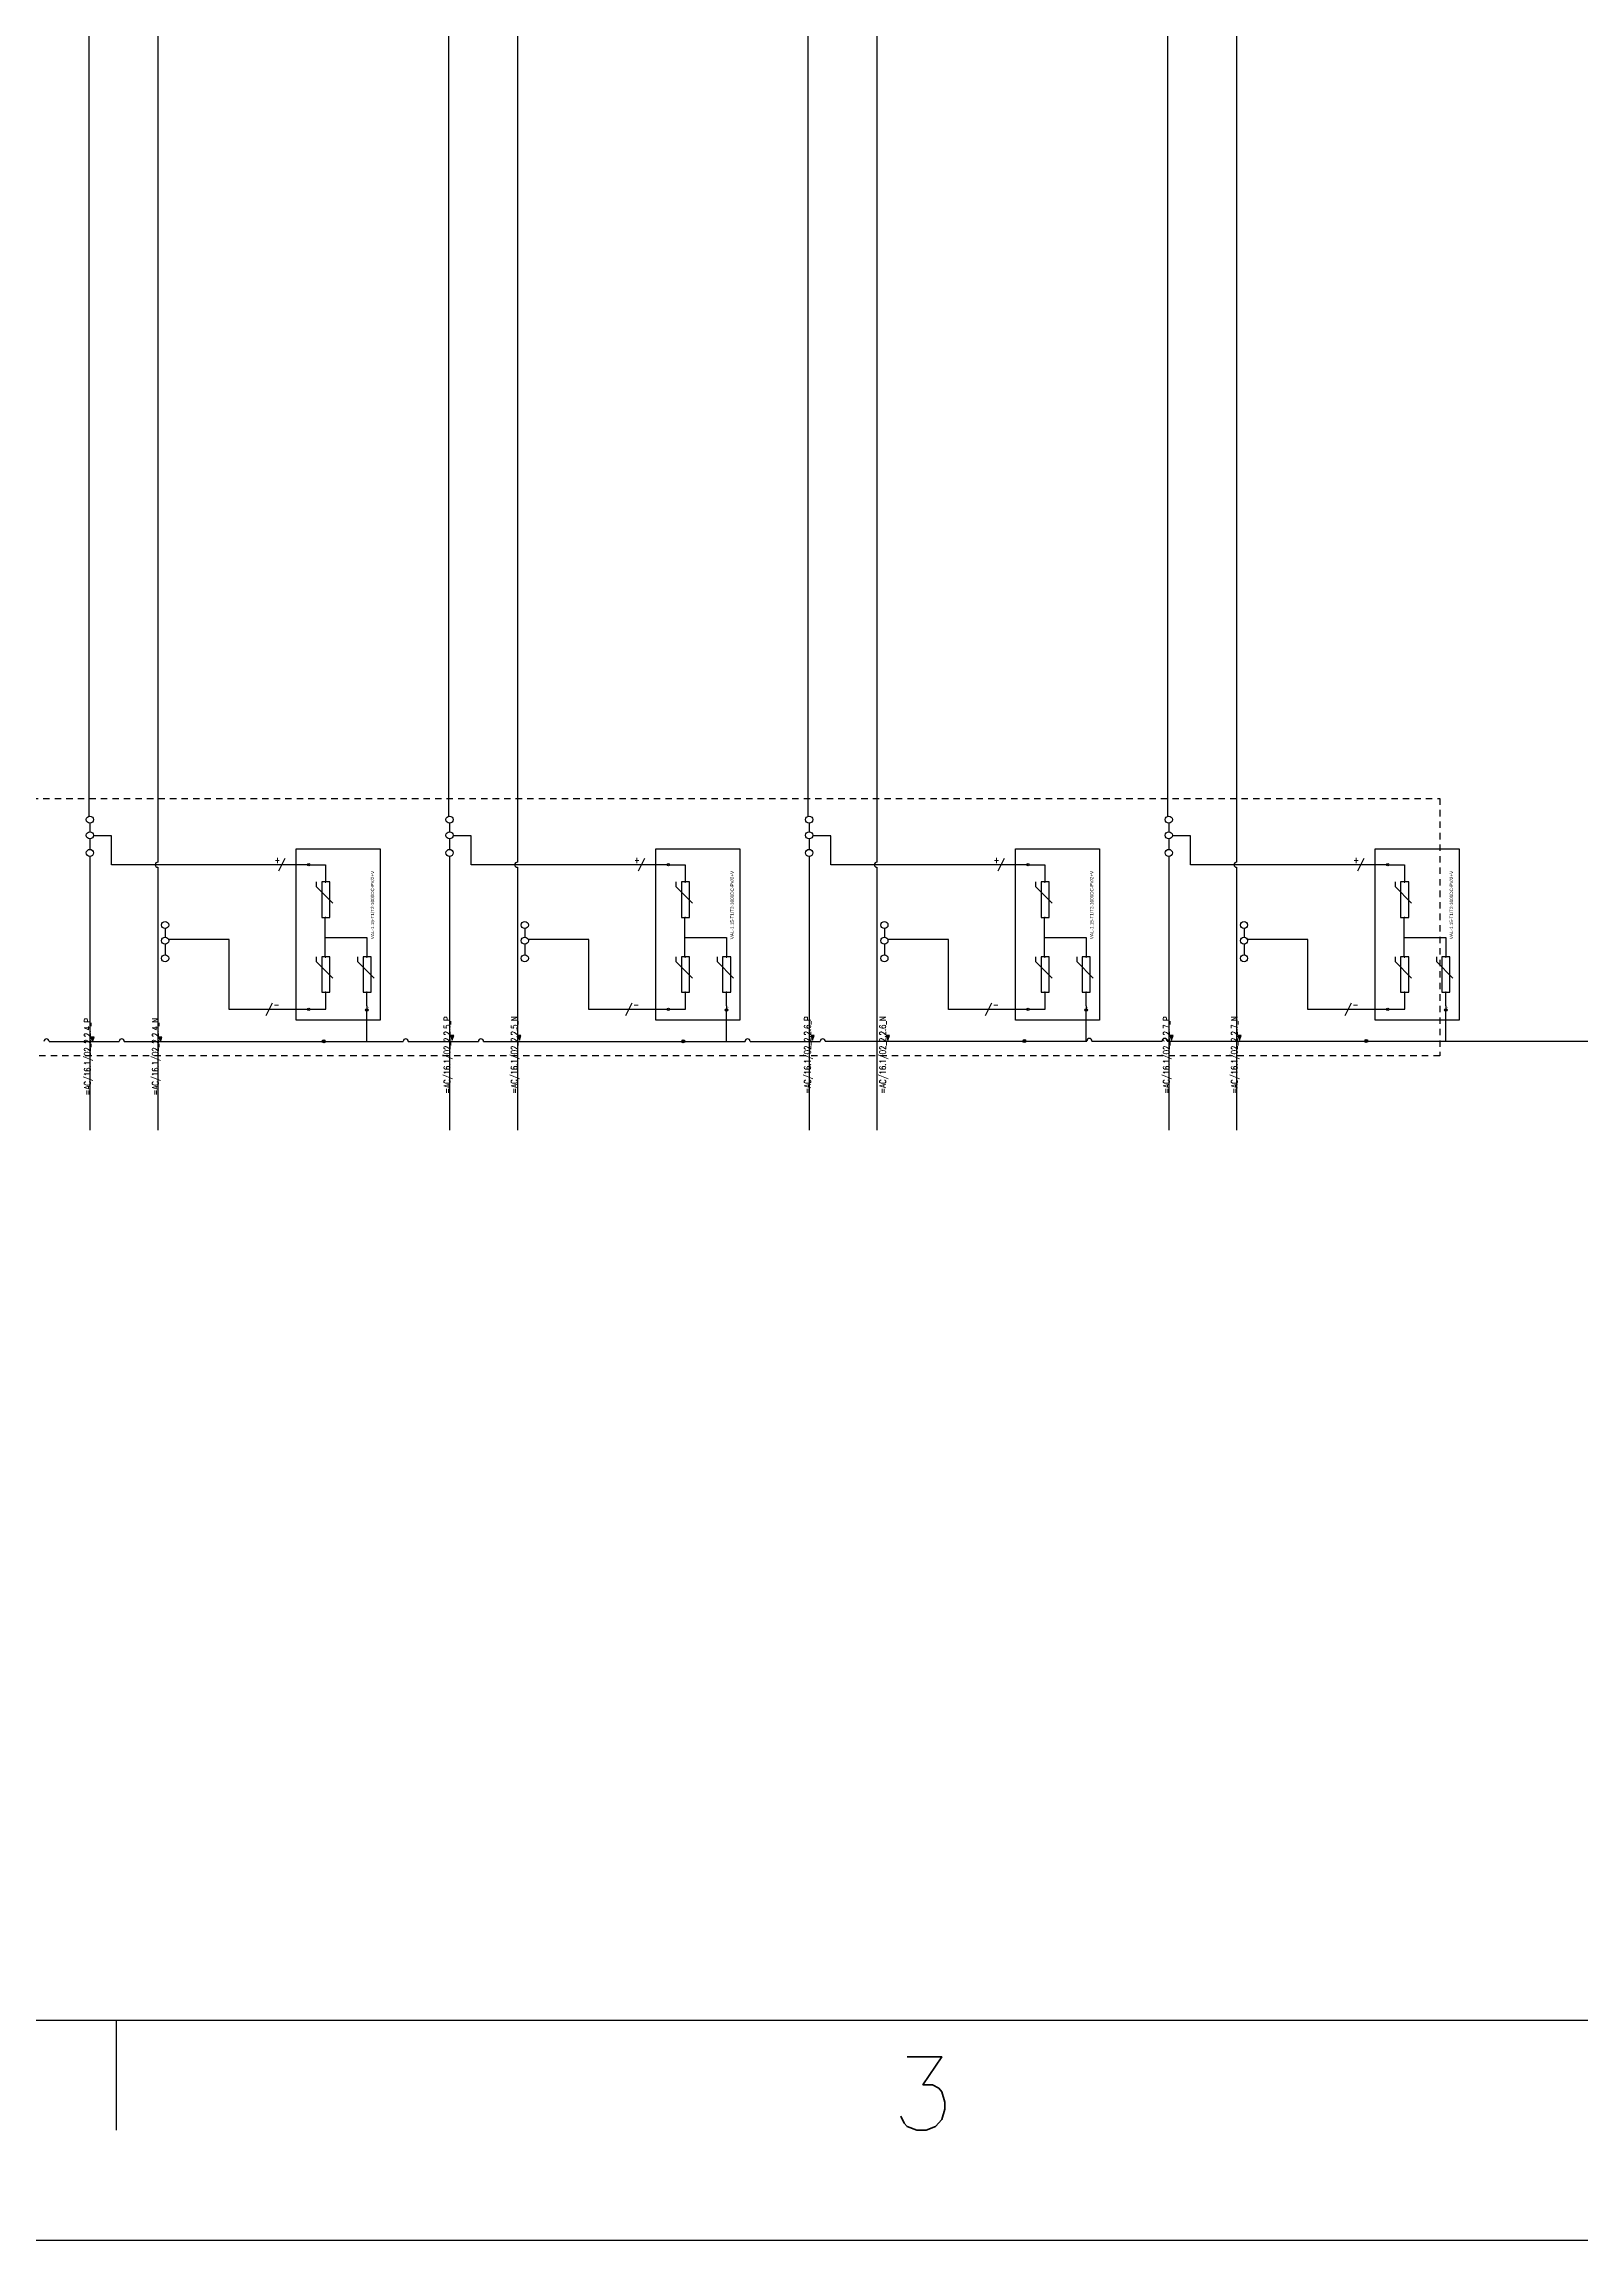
# Model space of a CAD drawing. Header units: inches. Extents: x 4 to 127, y -3 to 89.
# Drawn here: x 35.15 to 65.15, y -3 to 39.89 of the extents above; entities that cross this region are included whole.
import ezdxf
from ezdxf.enums import TextEntityAlignment as Align

# ---------------------------------------------------------------- set-up
doc = ezdxf.new("R2010")
doc.units = ezdxf.units.IN
doc.header["$MEASUREMENT"] = 0
doc.linetypes.add('HIDDEN2', pattern=[0.1875, 0.125, -0.0625])
for name, color, linetype in [('GRY_20AWG', 9, 'Continuous'), ('LOCBOX', 92, 'HIDDEN2'), ('MISC', 2, 'Continuous'), ('RED_12AWG', 1, 'Continuous'), ('SYMS', 7, 'Continuous'), ('TAGS', 51, 'Continuous'), ('Title Block', 7, 'Continuous'), ('Viewport', 7, 'Continuous'), ('WHT_12AWG', 7, 'Continuous'), ('WIREREF', 61, 'Continuous')]:
    doc.layers.add(name, color=color, linetype=linetype)
doc.styles.add('Roman', font='romans')
doc.styles.add('WD', font='romans.shx')
doc.styles.add('WD_IEC', font='isocp2.shx', dxfattribs={"width": 0.9, "height": 4})

# ---------------------------------------------------------------- blocks, each defined once
blk = doc.blocks.new('ANSI_border_C')
at = {"layer": 'Title Block'}
for p, q in [((0.5, 0.75), (20.5, 0.75)), ((5.25, 0.375), (5.25, 0.75)), ((0, 0), (21, 0))]:
    blk.add_line(p, q, dxfattribs=at)
at = {"layer": 'Title Block', "style": 'Roman'}
blk.add_text('3', height=0.25, dxfattribs=at).set_placement((8, 0.5), align=Align.MIDDLE_CENTER)
blk = doc.blocks.new('JIC_border_C')
at = {"xscale": 5.726708801404052, "yscale": 5.726708801404052, "zscale": 5.726708801404052}
blk.add_blockref('ANSI_border_C', (6.5, -3), dxfattribs=at)
blk = doc.blocks.new('HA1S4')
for points in [[(0, 0), (-0.031, 0), (0, -0.094), (0.031, 0), (0, 0)], [(0.016, -0.011), (-0.016, -0.011), (0, -0.058), (0.016, -0.011)]]:
    blk.add_lwpolyline(points)
at = {"style": 'WD', "flags": 1}
for tag, p in [('X2TERM01', (0, 0)), ('SIGCODE', (0.035, -0.083))]:
    blk.add_attdef(tag, p, '', height=0.01, dxfattribs=at)
at = {"style": 'WD', "width": 0.7}
for tag, p in [('XREF', (0.088, -0.062)), ('DESC1', (0.088, 0.113))]:
    blk.add_attdef(tag, p, '', height=0.125, dxfattribs=at)
at = {"style": 'WD', "width": 0.8, "flags": 8}
blk.add_attdef('WIRENO', text='', height=0.125, dxfattribs=at).set_placement((0, -0.259), align=Align.CENTER)
blk = doc.blocks.new('WDDOT')
for radius in [0.03, 0.0187, 0.00929]:
    blk.add_circle((0, 0), radius)
blk = doc.blocks.new('HT0_02')
blk.add_circle((0, 0), 0.0699)
at = {"style": 'WD', "flags": 1}
for tag, p in [('X4TERM01', (-0.07, 0)), ('X2TERM01', (0, 0.07)), ('X1TERM01', (0.07, 0)), ('X8TERM01', (0, -0.07))]:
    blk.add_attdef(tag, p, '', height=0.01, dxfattribs=at)
blk = doc.blocks.new('HGND4')
for p, q in [((0, 0), (10, 0)), ((10, -3.8), (10, 3.8)), ((11.2, -2.5), (11.2, 2.5)), ((12.5, -1.2), (12.5, 1.2))]:
    blk.add_line(p, q)
blk.add_circle((10, 0), 5)
at = {"style": 'WD_IEC'}
for tag, p in [('TAG1', (2.5, 4.6)), ('INST', (2.5, 11.6)), ('LOC', (2.5, 8.1))]:
    blk.add_attdef(tag, text='', height=2.5, dxfattribs=at).set_placement(p, align=Align.RIGHT)
at = {"style": 'WD_IEC', "flags": 1}
blk.add_attdef('X4TERM01', (0, 0), '', height=0.32, dxfattribs=at)
blk = doc.blocks.new('VT0_05')
blk.add_lwpolyline([(0.08, -0.06), (0, 0.08), (-0.08, -0.06)], close=True)
at = {"style": 'WD', "flags": 1}
for tag, p in [('X4TERM01', (-0.05, 0)), ('X2TERM01', (0, 0.08)), ('X1TERM01', (0.05, 0)), ('X8TERM01', (0, -0.06))]:
    blk.add_attdef(tag, p, '', height=0.01, dxfattribs=at)
blk = doc.blocks.new('Lightening Surge Arrestor')
at = {"color": 5}
for p, q in [((0.502, 2.919), (0.502, 2.827)), ((0.502, 2.827), (0.826, 2.503)), ((0.502, 1.459), (0.502, 1.367)), ((0.502, 1.367), (0.826, 1.043)), ((1.308, 1.459), (1.308, 1.367)), ((1.308, 1.367), (1.632, 1.043))]:
    blk.add_line(p, q, dxfattribs=at)
for points in [[(0.112, 3.569), (1.754, 3.569), (1.754, 0.222), (0.112, 0.222)], [(0.768, 2.919), (0.611, 2.919), (0.611, 2.225), (0.768, 2.225)], [(0.768, 1.459), (0.611, 1.459), (0.611, 0.765), (0.768, 0.765)], [(1.574, 1.459), (1.417, 1.459), (1.417, 0.765), (1.574, 0.765)]]:
    blk.add_lwpolyline(points, close=True, dxfattribs=at)
at = {"layer": 'GRY_20AWG'}
blk.add_line((1.492, 0.502), (1.492, 0.468), dxfattribs=at)
at = {"layer": 'RED_12AWG'}
for p, q in [((0.382, 3.255), (0.686, 3.255)), ((0.686, 3.255), (0.686, 2.926)), ((0.69, 2.919), (0.684, 2.919)), ((0.681, 1.459), (0.681, 2.226)), ((0.681, 1.835), (1.492, 1.835)), ((1.492, 1.835), (1.492, 1.466)), ((0.69, 1.459), (0.681, 1.459)), ((0.381, 0.435), (0.69, 0.435)), ((0.69, 0.435), (0.69, 0.766)), ((1.492, 0.502), (1.492, 0.757))]:
    blk.add_line(p, q, dxfattribs=at)
at = {"layer": 'SYMS'}
for name, p, xscale, yscale, zscale in [('HT0_02', (0.358, 3.255), 0.3314421991292846, 0.3314421991292846, 0.3314421991292846), ('VT0_05', (0.686, 2.918), 0.1052161047490845, 0.1052161047490845, 0.1052161047490845), ('VT0_05', (0.686, 1.458), 0.1052161047490845, 0.1052161047490845, 0.1052161047490845), ('HT0_02', (0.69, 1.459), 0.01504368401050088, 0.01504368401050088, 0.01504368401050088), ('VT0_05', (1.492, 1.458), 0.1052161047490845, 0.1052161047490845, 0.1052161047490845), ('HT0_02', (0.358, 0.429), 0.3314421991292846, 0.3314421991292846, 0.3314421991292846)]:
    blk.add_blockref(name, p, dxfattribs=dict(at, xscale=xscale, yscale=yscale, zscale=zscale))
at = {"layer": 'SYMS', "xscale": -0.1052161047490845, "yscale": 0.1052161047490845, "zscale": 0.1052161047490845, "rotation": 180}
for p in [(0.686, 2.226), (0.686, 0.766), (1.492, 0.766)]:
    blk.add_blockref('VT0_05', p, dxfattribs=at)
at = {"layer": 'SYMS'}
ref = blk.add_blockref('HGND4', (1.492, 0.468), dxfattribs=dict(at, xscale=0.005, yscale=0.005, zscale=0.005, rotation=270))
ref.add_attrib('TAG1', 'PE', dxfattribs={"layer": 'TAGS', "height": 0.0125, "rotation": 270, "style": 'WD_IEC'}).set_placement((1.515, 0.455), align=Align.RIGHT)
at = {"color": 5, "insert": (1.57, 1.801), "char_height": 0.065, "attachment_point": 1, "rotation": 90}
blk.add_mtext_dynamic_manual_height_columns('VAL-1.15-T1/T2-1000DC-PV/2+V', width=1.87491, gutter_width=0.325, heights=[0], dxfattribs=at)
for tag, p in [('+', (0.447, 3.312)), ('-', (0.457, 0.49))]:
    blk.add_attdef(tag, p, '', height=0.065)
at = {"color": 5}
blk.add_attdef('VAL-1.15-T1/T2-1000DC-PV/2+V', (1.651, 1.798), '', height=0.065, rotation=90, dxfattribs=at)
blk = doc.blocks.new('VT0_02')
blk.add_circle((0, 0), 0.0699)
at = {"style": 'WD', "flags": 1}
for tag, p in [('X4TERM01', (-0.07, 0)), ('X2TERM01', (0, 0.07)), ('X1TERM01', (0.07, 0)), ('X8TERM01', (0, -0.07))]:
    blk.add_attdef(tag, p, '', height=0.01, dxfattribs=at)
blk = doc.blocks.new('HW01')
for p, q in [((0.062, 0.125), (-0.062, -0.125)), ((0.031, 0), (-0.031, 0))]:
    blk.add_line(p, q)
at = {"style": 'WD', "width": 0.7, "flags": 1}
for tag, p in [('INST', (0, 0.357)), ('LOC', (0, 0.188)), ('DESC1', (0, -0.456)), ('XREF', (0, -0.3)), ('DESC2', (0, -0.613))]:
    blk.add_attdef(tag, text='', height=0.125, dxfattribs=at).set_placement(p, align=Align.CENTER)
at = {"style": 'WD', "width": 0.8}
blk.add_attdef('TAG1', text='', height=0.125, dxfattribs=at).set_placement((-0.031, 0.031), align=Align.RIGHT)
at = {"style": 'WD', "flags": 1}
for tag, p in [('X4TERM01', (-0.031, 0)), ('X1TERM01', (0.031, 0))]:
    blk.add_attdef(tag, p, '', height=0.0125, dxfattribs=at)
at = {"linetype": 'Continuous', "style": 'WD', "flags": 9}
blk.add_attdef('ASSYCODE', text='', height=0.01, dxfattribs=at).set_placement((0.029, 0.042), align=Align.CENTER)
at = {"style": 'WD'}
for tag, p in [('X2LINK', (0, 0.125)), ('X8LINK', (0, -0.125))]:
    blk.add_attdef(tag, p, '', height=0.01, dxfattribs=at)
at = {"style": 'WD', "flags": 9}
blk.add_attdef('FAMILY', text='', height=0.01, dxfattribs=at).set_placement((0.023, 0.118), align=Align.CENTER)
at = {"style": 'WD', "width": 0.8}
blk.add_attdef('RATING1', (0.094, 0.031), '', height=0.125, dxfattribs=at)
at = {"style": 'WD', "width": 0.8, "flags": 1}
blk.add_attdef('MFG', text='', height=0.0938, dxfattribs=at).set_placement((-0.125, -0.031), align=Align.TOP_RIGHT)
blk.add_attdef('CAT', text='', height=0.0938, dxfattribs=at).set_placement((0.031, -0.031), align=Align.TOP_LEFT)

msp = doc.modelspace()

# ---------------------------------------------------------------- linework, layer by layer
at = {"layer": 'GRY_20AWG', "color": 240, "true_color": 0xed1f24}
for p, q in [((36.023, 61.289), (36.023, 24.809)), ((43.046, 61.289), (43.046, 24.809)), ((50.068, 61.289), (50.068, 24.809)), ((57.091, 61.289), (57.091, 24.809)), ((36.046, 24.669), (36.046, 24.503)), ((43.069, 24.669), (43.069, 24.503)), ((50.092, 24.669), (50.092, 24.503)), ((57.114, 24.669), (57.114, 24.503)), ((36.046, 24.364), (36.046, 24.159)), ((36.046, 24.019), (36.046, 18.674)), ((36.467, 24.42), (36.116, 24.42)), ((36.467, 23.858), (36.467, 24.42)), ((43.069, 24.364), (43.069, 24.159)), ((43.069, 24.019), (43.069, 18.674)), ((43.49, 24.42), (43.139, 24.42)), ((43.49, 23.858), (43.49, 24.42)), ((50.092, 24.364), (50.092, 24.159)), ((50.092, 24.019), (50.092, 18.674)), ((50.513, 24.42), (50.161, 24.42)), ((50.513, 23.858), (50.513, 24.42)), ((57.114, 24.364), (57.114, 24.159)), ((57.114, 24.019), (57.114, 18.674)), ((57.536, 24.42), (57.184, 24.42)), ((57.536, 23.858), (57.536, 24.42)), ((39.762, 23.858), (36.467, 23.858)), ((40.321, 23.858), (39.824, 23.858)), ((46.785, 23.858), (43.49, 23.858)), ((47.343, 23.858), (46.847, 23.858)), ((53.808, 23.858), (50.513, 23.858)), ((54.366, 23.858), (53.87, 23.858)), ((60.83, 23.858), (57.536, 23.858)), ((61.389, 23.858), (60.893, 23.858)), ((37.515, 22.611), (37.515, 22.445)), ((37.515, 22.306), (37.515, 22.101)), ((38.764, 22.4), (37.585, 22.4)), ((38.764, 21.032), (38.764, 22.4)), ((44.538, 22.611), (44.538, 22.445)), ((44.538, 22.306), (44.538, 22.101)), ((45.787, 22.4), (44.608, 22.4)), ((45.787, 21.032), (45.787, 22.4)), ((51.561, 22.611), (51.561, 22.445)), ((51.561, 22.306), (51.561, 22.101)), ((52.81, 22.4), (51.631, 22.4)), ((52.81, 21.032), (52.81, 22.4)), ((58.583, 22.611), (58.583, 22.445)), ((58.583, 22.306), (58.583, 22.101)), ((59.832, 22.4), (58.653, 22.4)), ((59.832, 21.032), (59.832, 22.4)), ((39.511, 21.032), (38.764, 21.032)), ((40.321, 21.032), (39.574, 21.032)), ((46.534, 21.032), (45.787, 21.032)), ((47.343, 21.032), (46.596, 21.032)), ((53.557, 21.032), (52.81, 21.032)), ((54.366, 21.032), (53.619, 21.032)), ((60.579, 21.032), (59.832, 21.032)), ((61.389, 21.032), (60.642, 21.032))]:
    msp.add_line(p, q, dxfattribs=at)
at = {"layer": 'GRY_20AWG', "color": 3}
for p, q in [((35.248, 20.408), (36.617, 20.408)), ((36.717, 20.408), (42.164, 20.408)), ((42.264, 20.408), (43.633, 20.408)), ((43.733, 20.408), (48.839, 20.408)), ((48.939, 20.408), (50.308, 20.408))]:
    msp.add_line(p, q, dxfattribs=at)
for centre in [(35.198, 20.408), (36.667, 20.408), (42.214, 20.408), (43.683, 20.408), (48.889, 20.408), (50.358, 20.408)]:
    msp.add_arc(centre, 0.05, 0, 180, dxfattribs=at)
at = {"layer": 'LOCBOX', "color": 6}
msp.add_lwpolyline([(13.535, 25.153), (62.406, 25.153), (62.406, 20.124), (13.535, 20.124)], close=True, dxfattribs=at)
at = {"layer": 'WHT_12AWG', "color": 240, "true_color": 0xed1f24}
for p, q in [((37.37, 71.705), (37.37, 23.908)), ((44.393, 71.705), (44.393, 23.908)), ((51.416, 71.705), (51.416, 23.908)), ((58.439, 71.705), (58.439, 23.908)), ((37.37, 23.808), (37.37, 18.674)), ((44.393, 23.808), (44.393, 18.674)), ((51.416, 23.808), (51.416, 18.674)), ((58.439, 23.808), (58.439, 18.674)), ((62.522, 20.408), (62.522, 21.011))]:
    msp.add_line(p, q, dxfattribs=at)
at = {"layer": 'WHT_12AWG', "color": 3}
for p, q in [((41.454, 20.408), (41.454, 21.011)), ((48.477, 20.408), (48.477, 21.011)), ((55.499, 20.408), (55.499, 21.011)), ((50.407, 20.416), (54.295, 20.416)), ((54.295, 20.416), (55.514, 20.416)), ((55.614, 20.416), (56.983, 20.416)), ((57.083, 20.416), (60.971, 20.416)), ((60.971, 20.416), (66.504, 20.416))]:
    msp.add_line(p, q, dxfattribs=at)
at = {"layer": 'WHT_12AWG'}
for centre in [(37.37, 23.858), (44.393, 23.858), (51.416, 23.858), (58.439, 23.858)]:
    msp.add_arc(centre, 0.05, 90, 270, dxfattribs=at)
at = {"layer": 'WHT_12AWG', "color": 3}
for centre in [(55.564, 20.416), (57.033, 20.416)]:
    msp.add_arc(centre, 0.05, 0, 180, dxfattribs=at)

# ---------------------------------------------------------------- block references
for p in [(39.962, 20.603), (46.985, 20.603), (54.008, 20.603), (61.031, 20.603)]:
    msp.add_blockref('Lightening Surge Arrestor', p)
at = {"layer": 'SYMS'}
for name, p in [('VT0_02', (36.046, 24.739)), ('VT0_02', (36.046, 24.433)), ('VT0_02', (43.069, 24.739)), ('VT0_02', (43.069, 24.433)), ('VT0_02', (50.092, 24.739)), ('VT0_02', (50.092, 24.433)), ('VT0_02', (57.114, 24.739)), ('VT0_02', (57.114, 24.433)), ('VT0_02', (36.046, 24.089)), ('VT0_02', (43.069, 24.089)), ('VT0_02', (50.092, 24.089)), ('VT0_02', (57.114, 24.089)), ('VT0_02', (37.515, 22.681)), ('VT0_02', (44.538, 22.681)), ('VT0_02', (51.561, 22.681)), ('VT0_02', (58.583, 22.681)), ('VT0_02', (37.515, 22.375)), ('VT0_02', (44.538, 22.375)), ('VT0_02', (51.561, 22.375)), ('VT0_02', (58.583, 22.375)), ('VT0_02', (37.515, 22.031)), ('VT0_02', (44.538, 22.031)), ('VT0_02', (51.561, 22.031)), ('VT0_02', (58.583, 22.031)), ('WDDOT', (60.971, 20.416))]:
    msp.add_blockref(name, p, dxfattribs=at)
ref = msp.add_blockref('HW01', (39.793, 23.858), dxfattribs=at)
ref.add_attrib('TAG1', '+', dxfattribs={"layer": 'TAGS', "height": 0.125, "style": 'WD', "width": 0.8}).set_placement((39.762, 23.889), align=Align.RIGHT)
ref = msp.add_blockref('HW01', (46.816, 23.858), dxfattribs=at)
ref.add_attrib('TAG1', '+', dxfattribs={"layer": 'TAGS', "height": 0.125, "style": 'WD', "width": 0.8}).set_placement((46.785, 23.889), align=Align.RIGHT)
ref = msp.add_blockref('HW01', (53.839, 23.858), dxfattribs=at)
ref.add_attrib('TAG1', '+', dxfattribs={"layer": 'TAGS', "height": 0.125, "style": 'WD', "width": 0.8}).set_placement((53.808, 23.889), align=Align.RIGHT)
ref = msp.add_blockref('HW01', (60.862, 23.858), dxfattribs=at)
ref.add_attrib('TAG1', '+', dxfattribs={"layer": 'TAGS', "height": 0.125, "style": 'WD', "width": 0.8}).set_placement((60.83, 23.889), align=Align.RIGHT)
ref = msp.add_blockref('HW01', (39.542, 21.032), dxfattribs=at)
ref.add_attrib('RATING1', '-', (39.636, 21.063), dxfattribs={"layer": 'MISC', "height": 0.125, "style": 'WD', "width": 0.8})
ref = msp.add_blockref('HW01', (46.565, 21.032), dxfattribs=at)
ref.add_attrib('RATING1', '-', (46.659, 21.063), dxfattribs={"layer": 'MISC', "height": 0.125, "style": 'WD', "width": 0.8})
ref = msp.add_blockref('HW01', (53.588, 21.032), dxfattribs=at)
ref.add_attrib('RATING1', '-', (53.682, 21.063), dxfattribs={"layer": 'MISC', "height": 0.125, "style": 'WD', "width": 0.8})
ref = msp.add_blockref('HW01', (60.611, 21.032), dxfattribs=at)
ref.add_attrib('RATING1', '-', (60.704, 21.063), dxfattribs={"layer": 'MISC', "height": 0.125, "style": 'WD', "width": 0.8})
at = {"layer": 'SYMS', "color": 1}
ref = msp.add_blockref('HA1S4', (36.098, 20.493), dxfattribs=at)
ref.add_attrib('WIRENO', '=AC/16.1/02_2.2.4_P', dxfattribs={"layer": 'WIREREF', "color": 1, "height": 0.125, "rotation": 90, "style": 'WD', "width": 0.8, "flags": 8}).set_placement((36.098, 19.355), align=Align.BOTTOM_LEFT)
ref = msp.add_blockref('HA1S4', (37.422, 20.493), dxfattribs=at)
ref.add_attrib('WIRENO', '=AC/16.1/02_2.2.4_N', dxfattribs={"layer": 'WIREREF', "color": 1, "height": 0.125, "rotation": 90, "style": 'WD', "width": 0.8, "flags": 8}).set_placement((37.422, 19.355), align=Align.BOTTOM_LEFT)
ref = msp.add_blockref('HA1S4', (43.121, 20.526), dxfattribs=at)
ref.add_attrib('WIRENO', '=AC/16.1/02_2.2.5_P', dxfattribs={"layer": 'WIREREF', "color": 1, "height": 0.125, "rotation": 90, "style": 'WD', "width": 0.8, "flags": 8}).set_placement((43.121, 19.388), align=Align.BOTTOM_LEFT)
ref = msp.add_blockref('HA1S4', (44.432, 20.526), dxfattribs=at)
ref.add_attrib('WIRENO', '=AC/16.1/02_2.2.5_N', dxfattribs={"layer": 'WIREREF', "color": 1, "height": 0.125, "rotation": 90, "style": 'WD', "width": 0.8, "flags": 8}).set_placement((44.432, 19.388), align=Align.BOTTOM_LEFT)
ref = msp.add_blockref('HA1S4', (50.159, 20.526), dxfattribs=at)
ref.add_attrib('WIRENO', '=AC/16.1/02_2.2.6_P', dxfattribs={"layer": 'WIREREF', "color": 1, "height": 0.125, "rotation": 90, "style": 'WD', "width": 0.8, "flags": 8}).set_placement((50.159, 19.388), align=Align.BOTTOM_LEFT)
ref = msp.add_blockref('HA1S4', (51.628, 20.526), dxfattribs=at)
ref.add_attrib('WIRENO', '=AC/16.1/02_2.2.6_N', dxfattribs={"layer": 'WIREREF', "color": 1, "height": 0.125, "rotation": 90, "style": 'WD', "width": 0.8, "flags": 8}).set_placement((51.628, 19.388), align=Align.BOTTOM_LEFT)
ref = msp.add_blockref('HA1S4', (57.166, 20.526), dxfattribs=at)
ref.add_attrib('WIRENO', '=AC/16.1/02_2.2.7_P', dxfattribs={"layer": 'WIREREF', "color": 1, "height": 0.125, "rotation": 90, "style": 'WD', "width": 0.8, "flags": 8}).set_placement((57.166, 19.388), align=Align.BOTTOM_LEFT)
ref = msp.add_blockref('HA1S4', (58.494, 20.526), dxfattribs=at)
ref.add_attrib('WIRENO', '=AC/16.1/02_2.2.7_N', dxfattribs={"layer": 'WIREREF', "color": 1, "height": 0.125, "rotation": 90, "style": 'WD', "width": 0.8, "flags": 8}).set_placement((58.494, 19.388), align=Align.BOTTOM_LEFT)
at = {"layer": 'SYMS', "color": 3}
for p in [(40.611, 20.408), (47.634, 20.408), (54.295, 20.416)]:
    msp.add_blockref('WDDOT', p, dxfattribs=at)
at = {"layer": 'Viewport'}
msp.add_blockref('JIC_border_C', (0, 0), dxfattribs=at)

doc.saveas('drawing.dxf')
